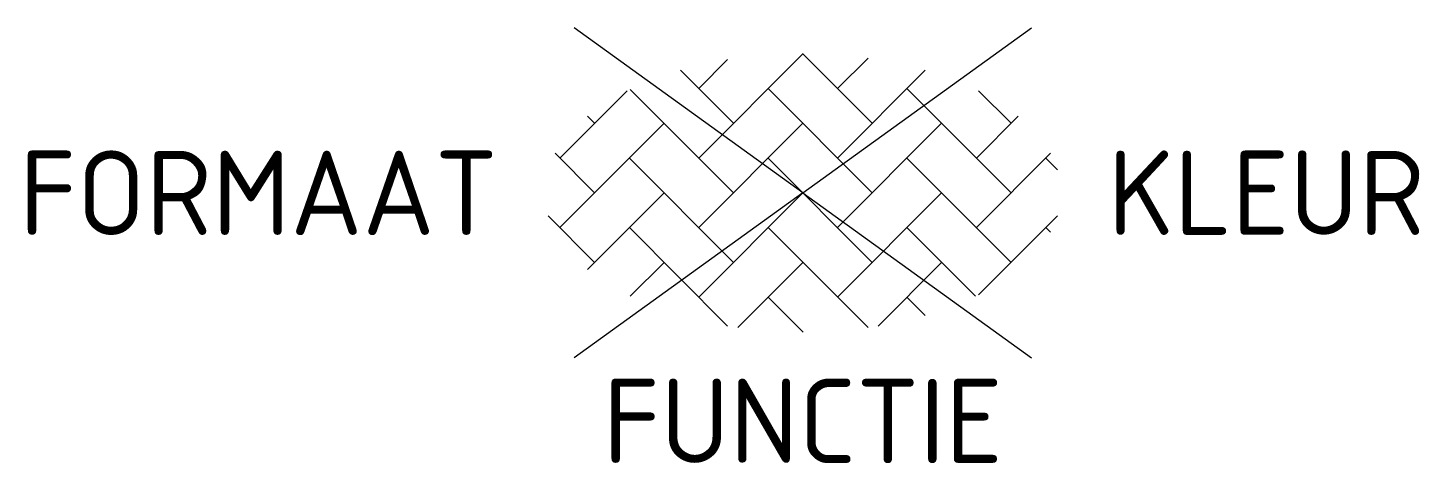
# Model space of a CAD drawing. Header units: metres. Extents: x -16.6 to 13.2, y -5.8 to 3.5.
import ezdxf
from ezdxf.enums import TextEntityAlignment as Align

# ---------------------------------------------------------------- set-up
doc = ezdxf.new("R2010")
doc.units = ezdxf.units.M
doc.styles.add('NLCS-ISO', font='NLCS-ISO.ttf')

msp = doc.modelspace()

# ---------------------------------------------------------------- linework, layer by layer
for p, q in [((0, 0), (-4.895, 3.524)), ((0, 0), (4.895, 3.524)), ((-2.227, 0.742), (0.005, 2.975)), ((-2.227, 2.227), (-1.609, 2.846)), ((-0.005, 2.975), (1.485, 1.485)), ((0.742, 2.227), (1.394, 2.879)), ((-2.619, 2.619), (-1.485, 1.485)), ((0.742, 0.742), (2.619, 2.619)), ((-5.197, 0.742), (-3.76, 2.18)), ((-3.696, 2.211), (-1.485, 0)), ((-0.742, 2.227), (1.485, 0)), ((2.227, 2.227), (4.455, 0)), ((3.76, 2.18), (4.455, 1.485)), ((3.76, 2.18), (4.455, 1.485)), ((-4.61, 1.64), (-4.455, 1.485)), ((3.712, 0.742), (4.61, 1.64)), ((-5.197, -0.742), (-2.97, 1.485)), ((-2.227, -0.742), (0, 1.485)), ((0.742, -0.742), (2.97, 1.485)), ((-5.298, 0.844), (-4.455, 0)), ((-3.712, 0.742), (-1.485, -1.485)), ((-0.742, 0.742), (1.485, -1.485)), ((2.227, 0.742), (4.455, -1.485)), ((3.712, -0.742), (5.298, 0.844)), ((5.197, 0.742), (5.449, 0.49)), ((0, 0), (-4.895, -3.524)), ((-4.61, -1.64), (-2.97, 0)), ((-2.227, -2.227), (0, 0)), ((0, 0), (4.895, -3.524)), ((0.742, -2.227), (2.97, 0)), ((-5.449, -0.49), (-4.455, -1.485)), ((3.76, -2.18), (5.449, -0.49)), ((-3.712, -0.742), (-1.609, -2.846)), ((-0.742, -0.742), (1.394, -2.879)), ((2.227, -0.742), (3.696, -2.211)), ((5.197, -0.742), (5.298, -0.844)), ((-3.696, -2.211), (-2.97, -1.485)), ((-1.394, -2.879), (0, -1.485)), ((1.609, -2.846), (2.97, -1.485)), ((-0.742, -2.227), (0.005, -2.975)), ((2.227, -2.227), (2.619, -2.619)), ((-0.005, -2.975), (0, -2.97))]:
    msp.add_line(p, q)

# ---------------------------------------------------------------- texts
at = {"style": 'NLCS-ISO'}
msp.add_attdef('FORMAAT', text='KF', height=1.8, dxfattribs=at).set_placement((-6.525, 0), align=Align.MIDDLE_RIGHT)
msp.add_attdef('KLEUR', text='G', height=1.8, dxfattribs=at).set_placement((6.525, 0), align=Align.MIDDLE_LEFT)
at = {"style": 'NLCS-ISO', "flags": 1}
msp.add_attdef('FUNCTIE', text='', height=1.8, dxfattribs=at).set_placement((0, -3.975), align=Align.TOP_CENTER)

doc.saveas('drawing.dxf')
